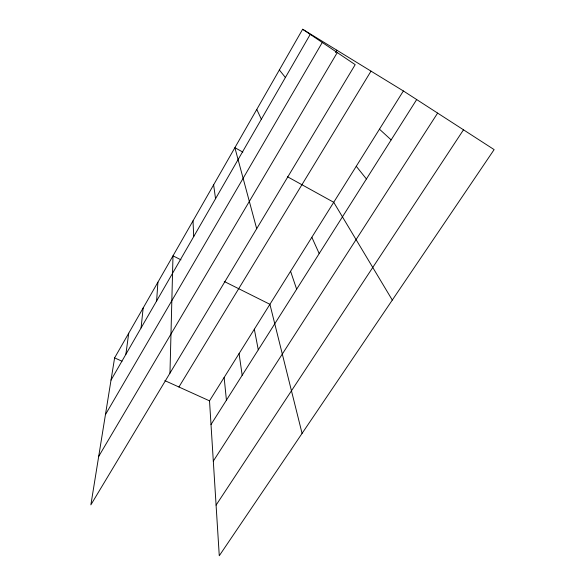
<?xml version="1.0" encoding="UTF-8"?>
<svg xmlns="http://www.w3.org/2000/svg" width="585" height="585" viewBox="0 0 585 585"><rect width="100%" height="100%" fill="white"/><g stroke="black" fill="none" stroke-linecap="round" stroke-linejoin="round"><path stroke-width="0.88" d="M169.972 373.106L172.992 255.842L180.984 259.842M156.619 300.961L157.913 282.197M141.073 327.951L143.164 307.981M125.87 354.327L128.729 333.201M114.609 357.881L90.872 504.848L355.19 64.657L302.65 29.25L114.609 357.881L122.002 361.23M111.018 380.104L310.24 34.369M105.446 414.611L322.269 42.478M335.395 52.504L336.777 50.156M98.689 456.424L337.26 52.57M178.922 386.999L371.007 71.136M403.372 90.96L494.128 149.606L219.273 555.75L209.518 400.849L403.372 90.96L302.65 29.25M211.01 424.52L416.681 99.56M213.313 461.09L437.624 113.095M216.084 505.133L463.495 129.811M164.86 380.63L209.518 400.849M224.238 281.473L269.912 304.31L302.072 433.397M242.841 152.085L234.877 147.691L256.683 228.706M287.527 176.772L333.728 202.293L392.301 300.076M379.46 129.183L391.146 139.895M279.352 69.959L285.392 77.491M356.258 166.279L366.415 178.973M256.771 109.424L261.349 119.216M311.842 237.276L319.198 253.576M290.577 271.264L296.646 289.202M254.329 329.216L258.285 349.815M239.075 353.596L242.175 375.27M213.635 184.816L215.543 198.703M224.143 377.471L226.417 400.169M193.013 220.852L193.708 236.603"/></g></svg>
